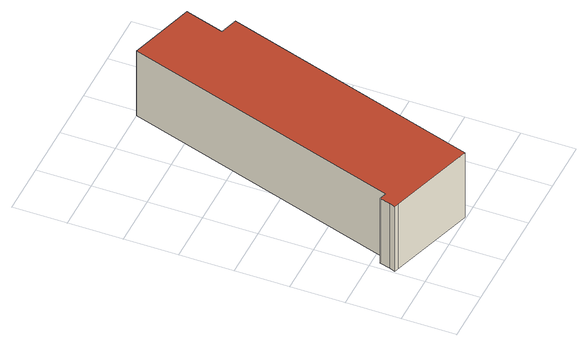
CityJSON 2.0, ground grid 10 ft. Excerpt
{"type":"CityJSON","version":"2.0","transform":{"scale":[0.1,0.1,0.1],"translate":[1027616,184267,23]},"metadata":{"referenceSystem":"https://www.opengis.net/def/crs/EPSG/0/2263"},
"CityObjects":{
"building1":{"type":"Building","attributes":{"name":"Bldg_4210009614","BIN":"4245703"},"geometry":[{"type":"MultiSurface","lod":"2","boundaries":[[[0,1,2,3,4,5,6,7,8,9]],[[10,11,12,13,14,15,16,17,18,19]],[[18,17,9,8]],[[19,18,8,7]],[[10,19,7,6]],[[11,10,6,5]],[[12,11,5,4]],[[13,12,4,3]],[[14,13,3,2]],[[15,14,2,1]],[[16,15,1,0]],[[17,16,0,9]]],"semantics":{"surfaces":[{"type":"GroundSurface"},{"type":"RoofSurface","BIN":"4245703"},{"type":"WallSurface"}],"values":[0,1,2,2,2,2,2,2,2,2,2,2]}}]}
},
"vertices":[
[173,3,9],[11,54,9],[4,56,9],[8,68,9],[14,87,9],[27,83,9],[190,601,9],[313,563,9],[290,490,9],[323,480,9],[190,601,152],[27,83,152],[14,87,152],[8,68,152],[4,56,152],[11,54,152],[173,3,152],[323,480,152],[290,490,152],[313,563,152]
]}
